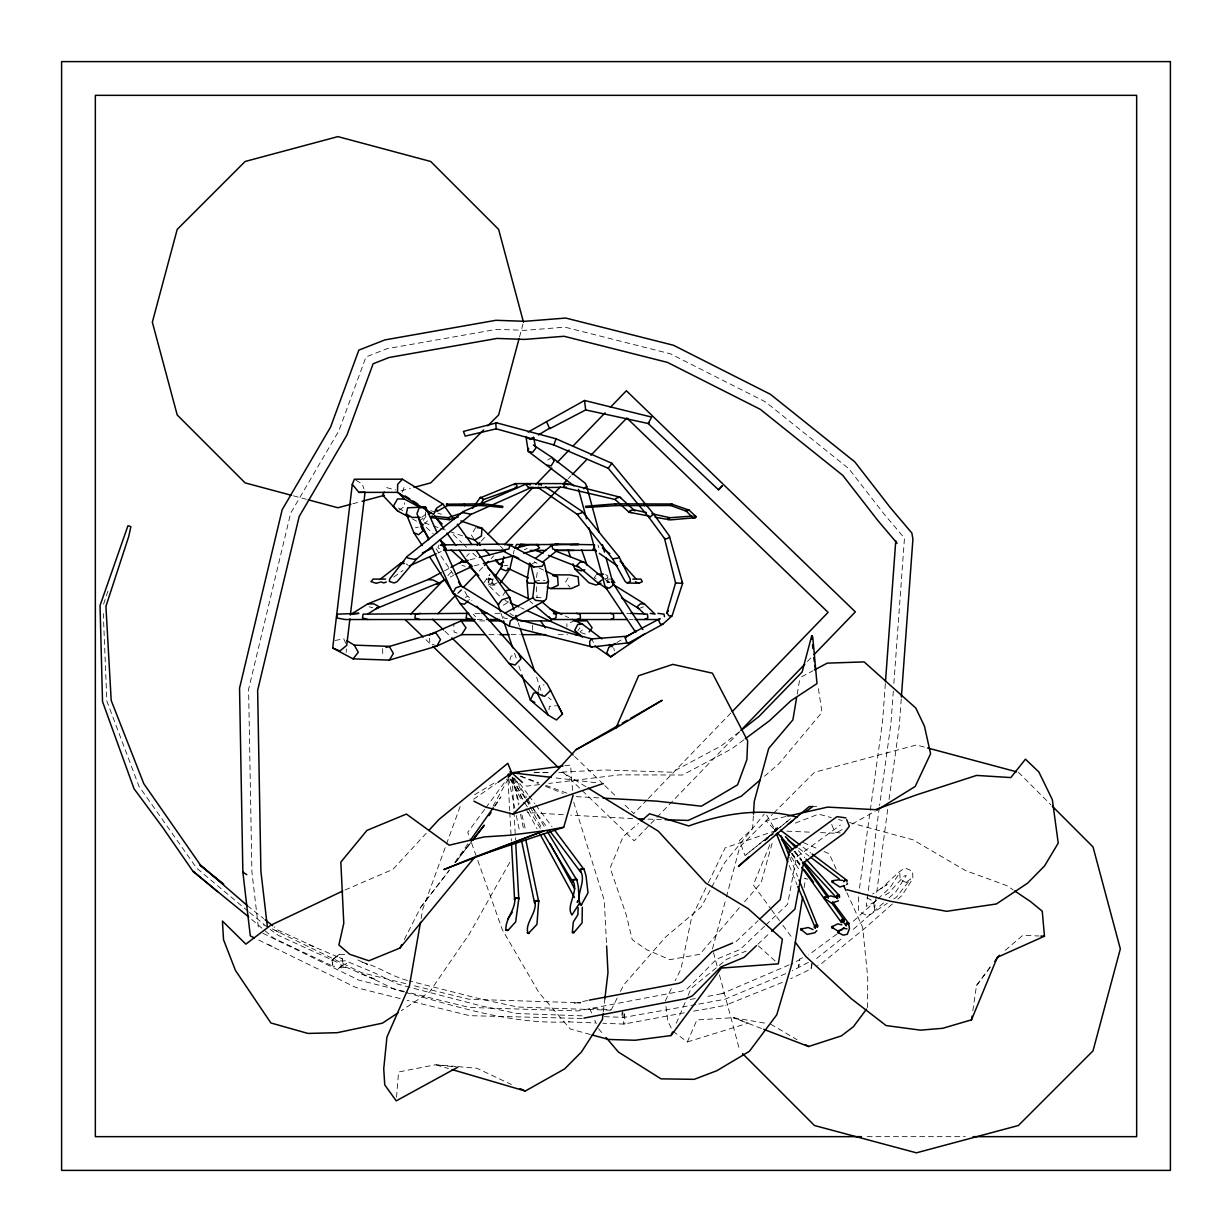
<?xml version="1.0" encoding="UTF-8"?>
<svg xmlns="http://www.w3.org/2000/svg" width="1232" height="1232" viewBox="0 0 1232 1232"><rect width="100%" height="100%" fill="white"/><g stroke="black" fill="none" stroke-linecap="round" stroke-linejoin="round"><path stroke-width="0.75" stroke-dasharray="5 3.75" d="M867.59 1007.714L867.728 977.207L862.662 927.373L845.937 890.582M622.884 1012.535L622.807 1017.57L621.482 1017.509L622.437 1010.856M858.427 896.834L858.658 911.449L866.758 915.468L871.286 913.928L887.317 903.272M753.368 815.861L752.583 828.582L739.508 840.486L745.006 855.624L790.42 818.803L746.469 854.438M885.346 683.591L882.559 721.644L858.796 893.092M893.308 691.121L890.936 723.631L879.571 805.543M893.862 683.467L904.473 538.122L884.099 514.083L848.817 468.653L765.334 401.801L670.439 353.815L564.918 327.158L524.786 330.345L496.465 329.36L386.956 348.702L365.981 356.957L338.815 430.938L290.66 513.174L248.602 689.273L251.882 871.748L258.612 929.452M901.239 698.975L899.298 725.617L888.996 799.922M396.535 1097.25L398.583 1071.994L435.574 1064.756L456.179 1066.481M346.115 652.436L346.423 649.048M548.979 709.894L549.38 706.336L556.34 705.736M603.31 1011.949L604.866 998.813M879.309 807.453L866.235 906.413L876.768 900.715M887.671 809.439L874.335 910.433L873.811 901.377L865.711 897.343M972.818 1010.794L976.514 985.492L991.822 964.733M536.474 577.5L537.645 569.908M812.134 963.409L811.272 968.829L790.605 978.747M804.111 887.579L805.62 878.216M811.026 968.506L812.211 961.33M797.196 694.201L799.968 677.708M421.128 918.579L422.745 909.247L460.383 805.913M538.199 690.644L539.185 686.07L544.02 684.838M776.376 828.736L774.943 830.137L776.006 831.138L774.759 830.091L775.837 828.243L777.746 828.135L777.484 829.506L764.656 840.732L767.782 838.515M513.313 553.953L514.16 550.227M577.177 902.502L577.392 900.315L577.177 902.502L575.359 899.16M519.504 337.029L522.984 324.047M712.496 948.902L725.91 898.852M726.403 896.988L739.816 846.938L772.387 814.367M772.125 843.273L761.114 882.836L744.19 902.178M509.971 659.767L511.034 656.209L515.5 654.592M103.58 604.157L108.955 588.003M402.263 492.199L405.251 484.068M769.861 844.675L753.291 884.899L770.354 908.184M676.26 1023.315L687.456 997.058M688.195 995.317L691.183 988.31L726.911 959.174L746.161 951.058M665.958 1006.421L667.806 1020.958L672.61 1031.03L687.348 1041.949L696.912 1019.927L733.302 1017.678L766.889 1023.484M492.831 580.318L491.722 582.751L496.203 585.015L488.303 585.015L500.608 597.027M439.1 544.975L437.837 547.716L442.334 550.319M483.837 582.751L490.043 574.189M497.235 582.782L492.723 585.015L488.288 582.721L488.288 577.854L489.458 575.406M705.936 887.764L691.552 917.671L680.988 968.953L675.198 980.749M708.338 882.79L725.171 847.847L775.621 830.691L765.38 812.735M488.288 582.721L490.043 579.086M665.265 1000.969L671.887 987.479M617.155 998.059L611.365 1009.67L589.558 1008.284L591.807 1013.397M620.466 991.437L623.777 984.815L665.773 936.89L701.439 906.737L724.601 862.77L764.179 814.198M404.312 939.523L420.805 907.183L449.418 870.069M493 806.159L507.938 779.44M509.74 862.338L469.33 934.01L429.583 991.991L401.278 1010.687M568.106 577.808L565.503 582.197L569.985 587.31M475.737 527.496L471.24 534.842L473.858 538.769M494.987 806.221L500.962 796.811L493.293 807.73M502.995 595.287L505.967 590.713M423.223 520.412L426.98 514.73M595.888 575.436L594.194 577.885L597.659 579.009M454.916 862.277L468.068 843.566M577.993 630.522L579.979 627.781M484.653 809.378L467.775 832.262L470.978 841.287M485.793 807.853L507.168 778.87M976.514 985.492L990.266 967.351M455.147 862.631L471.194 841.81M420.805 907.183L449.018 870.747M457.241 860.121L471.348 841.903M455.239 862.585L471.502 841.656M739.369 907.707L699.853 954.276L669.885 959.682L646.754 949.764L632.232 939.662L626.21 914.745L610.133 867.99L623.099 836.697L638.438 823.423M426.241 833.263L392.946 869.315L342.758 890.998M447.894 575.59L451.898 571.448M466.543 556.279L469.207 553.522M481.204 541.11L486.532 535.581M457.827 593.054L461.831 588.927M479.125 571.017L483.113 566.874M491.106 558.604L493.77 555.848M568.306 478.663L570.955 475.906M647.077 799.784L633.772 813.567L622.745 802.925M648.402 798.413L730.93 712.958M739.462 731.87L634.249 840.84L561.145 770.231M807.407 661.522L811.395 657.38M773.742 813.012L814.46 772.295L916.423 744.975L925.694 747.47M424.794 523.508L427.504 520.89M736.058 941.633L758.157 920.612M764.518 926.279L740.093 949.502L716.439 959.312L687.287 988.803L682.543 990.944L578.085 1010.918L469.3 1007.453L406.252 991.945M765.873 924.986L787.587 904.334L796.411 857.149L840.393 825.04M757.849 944.328L770.2 932.578M876.568 900.207L851.682 922.691M877.939 898.929L890.197 887.502L899.76 872.595L900.145 879.787L906.721 882.713L905.12 883.067L910.679 878.94L896.511 897.127L893.369 899.283M883.483 902.933L852.144 930.345M889.088 897.835L896.111 891.46L906.336 875.521L904.226 875.983L888.703 892.969L883.098 896.449M457.919 593.408L461.831 589.959M892.307 904.026L865.942 927.357L821.498 963.547L817.617 965.38M897.851 899.114L902.024 895.433L912.912 878.447L912.527 871.255L905.951 868.329L903.333 868.899L897.774 873.026L880.895 888.811L887.179 884.468L872.656 893.97M764.487 776.206L778.947 763.748L821.975 712.358L818.017 686.008M1005.281 950.288L1022.822 935.35L1039.053 935.997M344.637 954.43L339.308 954.292L332.009 960.267L332.886 965.98L338.584 968.444L346.639 963.301M339.308 954.292L331.947 960.082L332.963 966.211L273.596 938.106L263.371 929.405M421.775 517.363L427.057 513.128M816.585 958.496L843.258 937.383M739.215 731.885L721.151 745.945L671.917 772.202L604.943 769.985L558.358 772.248M580.026 631.862L582.443 629.983M836.867 934.072L808.669 954.862M764.656 840.732L773.557 833.91M331.947 960.082L336.659 956.525L342.28 958.758L343.235 964.718L338.477 968.106L346.639 967.243L340.633 964.902L375.175 979.363L369.8 977.269L394.856 989.435L403.865 991.976M743.743 739.893L731.669 748.871L682.497 775.02L619.45 774.851L548.856 783.444M393.778 577.084L403.018 570.447M473.689 799.214L496.481 783.352M399.06 510.156L404.527 506.552L404.466 502.81M418.911 520.967L425.487 516.839L425.471 512.035M507.538 602.571L503.241 605.251L498.113 604.589M616.862 642.55L623.346 638.653M547.701 459.983L551.982 457.426M474.582 794.717L495.541 782.305M842.149 829.583L835.527 833.263L820.558 832.616M852.082 824.054L875.213 811.149M444.444 570.863L449.341 568.26M450.234 577.069L453.576 575.298M801.57 676.845L812.812 670.855M488.303 585.015L492.8 582.767L491.121 579.117L485.593 579.102L495.31 579.117M802.556 957.741L799.506 959.189L798.675 966.827L799.814 959.605L790.713 964.194M808.408 962.361L792.315 970.754M437.93 552.999L441.302 551.474M524.231 549.749L527.25 548.379M782.335 982.397L725.355 1005.327M789.065 964.933L721.86 993.7L724.431 993.192L704.35 996.996M785.693 973.665L724.893 999.26L697.635 1004.296M640.424 608.007L643.504 606.791M465.188 597.381L468.083 596.257L471.856 600.554M795.318 823.099L818.572 814.121L831.292 817.571M532.301 563.594L535.535 562.362M604.542 578.994L607.946 577.854L605.235 574.189L607.992 576.16M574.99 620.897L566.905 623.531L566.905 626.934M687.348 1041.949L748.363 1023.068L733.302 1017.678L761.977 1028.658M352.752 503.78L360.175 501.794M401.001 490.86L410.287 488.365M470.039 559.805L477.462 557.911M474.089 565.888L481.435 564.025M693.601 1011.133L710.048 1008.284M786.001 816.523L766.104 821.02L775.621 830.691L774.759 830.091L775.652 828.089L777.531 827.889L777.808 829.767M777.777 828.181L774.759 830.091L776.098 831.138M587.541 1000.492L573.989 1003.372L580.826 1002.802L468.961 999.229L412.72 985.415M415.477 527.758L418.31 527.173M606.883 582.721L610.287 582.028M534.719 581.304L541.464 579.964L544.975 580.534M709.771 1008.346L727.927 1004.835M335.073 640.486L343.743 638.838L346.731 645.352M684.253 1012.812L623.854 1024.085L602.864 1023.253M690.305 999.429L695.572 998.521M695.772 1004.619L623.946 1017.386L604.404 1016.662M405.667 992.484C458.889 1007.114 512.435 1024.639 568.352 1021.882L569.415 1021.713M777.823 828.243L774.759 830.091L775.729 830.83M564.841 765.78L570.539 765.041L572.988 795.595M536.089 597.304L542.896 597.967M539.57 784.568L526.557 786.139L523.846 783.706M582.197 1018.479L469.638 1015.676L407.176 1000.307M812.935 806.467L816.708 806.298M534.087 772.51L550.889 772.325M534.288 772.587L551.258 772.464M558.789 772.402L562.562 772.372L586.494 787.079M612.104 579.102L605.297 579.117L607.946 582.721L607.946 577.854M480.018 613.351L472.549 613.351L475.521 616.678M494.956 613.351L500.546 613.351M626.903 613.351L630.63 613.351M477.169 619.527L484.684 619.527M629.398 619.527L633.125 619.527M479.725 620.897L485.3 620.897M488.965 634.649L498.144 634.649M511.003 634.649L520.227 634.649M558.188 634.649L567.521 634.649M867.189 1136.659L965.349 1136.659M504.227 565.596L507.877 565.627M632.678 818.633L570.724 815.153M647.986 819.126L661.384 819.557M610.964 1010.24L517.748 1007.021L482.744 999.537L409.224 980.903M582.105 1015.846L516.809 1013.52L482.051 1006.113L411.765 987.833M568.352 1021.882L595.195 1022.945M786.863 831.169L811.195 832.216M576.253 796.627L599.276 797.92M563.24 814.691L527.666 812.489L524.878 805.574M458.058 1066.65L476.784 1068.221L511.419 1084.514M452.283 1066.558L435.574 1064.756L448.386 1068.514M595.795 782.674L553.214 777.623M840.193 832.94L834.819 832.17L831.415 823.777M507.476 618.741L503.934 617.956L503.472 615.415M405.728 983.66L361.577 972.649L271.764 928.697M404.435 991.483L358.758 980.102L260.476 932.1M400.138 998.567L355.956 987.54L257.442 939.446M369.153 606.791L372.711 607.699M407.376 980.426C391.514 976.375 377.916 966.181 361.885 962.192L367.721 964.471L356.233 959.235M386.632 487.61L395.749 490.013M293.37 495.818L306.368 499.299M804.142 878.2L807.73 879.171M409.963 987.356L397.412 983.998L374.636 972.926L345.638 960.837L340.371 960.914L337.63 962.485L278.54 935.473L270.147 929.39M838.561 819.557L842.195 820.543M849.464 822.529L913.02 839.808L965.565 870.608L1006.76 885.592L1013.12 889.874M590.328 1034.48L570.231 1029.013L538.954 992.638L502.302 929.636L477.369 859.335M461.877 565.349L465.219 566.32M580.657 632.555L587.125 634.649M430.769 510.649L436.066 512.466M437.837 513.082L441.379 514.283M424.316 522.815L431.523 525.279M433.325 525.895L438.731 527.743M440.517 528.359L447.724 530.838M449.526 531.454L463.94 536.382M457.087 633.079L454.069 632.031L453.776 623.531M520.643 776.083L538.584 782.705M545.761 785.354L567.274 793.316M308.862 944.682L342.28 958.758L343.235 964.718M374.62 979.163L357.865 972.649M520.551 776.329L538.307 783.444M545.422 786.293L563.178 793.408M313.929 946.638L278.463 930.345L274.028 926.834M436.883 646.107L429.922 643.196L429.506 638.207M803.279 842.58L817.093 848.54M824.008 851.512L829.198 853.745L836.805 870.485M505.074 600.508L508.523 602.078M520.612 607.622L524.062 609.209M565.242 616.031L568.707 617.679M539.015 567.937L544.082 570.339M488.288 577.854L492.723 580.133M275.075 930.283L279.017 932.347M263.494 924.755L267.375 926.787M268.191 944.374L272.118 946.453M412.166 518.795L417.001 521.382M534.303 561.746L537.106 563.394M770.631 1024.131L797.027 1039.7M355.956 480.172L362.27 484.068L363.948 488.95M605.174 579.564L610.071 582.597M398.537 508.061L403.249 511.034M509.879 613.351L513.482 615.846M405.99 563.763L408.115 565.257M803.095 847.216L810.61 852.898M798.659 848.186L809.178 856.132M247.386 905.689L263.663 918.61M248.094 911.264L196.75 868.252L138.908 786.185L106.861 701.039L103.303 613.567M249.557 912.465L264.264 924.554M548.425 697.497L551.197 699.807M251.682 919.457L261.908 928.158M529.899 601.185L532.748 603.618M758.404 945.899L775.467 961.283M426.21 527.342L433.14 533.641M453.314 534.58L461.661 542.542M463.063 543.866L467.236 547.855M472.795 553.153L476.969 557.141M444.952 631.231L450.465 636.544M574.497 756.34L603.449 784.291M604.82 785.616L615.846 796.257M425.964 639.701L431.477 645.029M500.377 546.253L502.995 548.825M1018.387 772.295L1050.942 804.866M798.274 850.619L804.696 857.641M794.009 851.173L801.709 859.613M598.521 1028.72L603.511 1034.557M519.735 783.537L527.804 794.317M528.944 795.841L534.703 803.541M535.858 805.081L551.982 826.626M511.419 779.656L525.232 798.136M526.387 799.676L530.992 805.82M532.147 807.36L547.116 827.365M794.917 851.189L801.77 860.398M791.899 853.114L801.031 865.388M771.494 909.74L779.456 920.597M782.859 925.247L793.085 939.2M794.655 851.574L801.385 860.906M791.591 853.422L800.569 865.865M792.022 854.146L799.676 865.08M436.082 548.748L453.145 574.097M464.88 591.514L469.377 599.799M516.716 781.042L526.572 797.289M527.558 798.921L531.516 805.42M532.501 807.052L545.329 828.181M510.895 779.871L523.723 801M524.709 802.633L527.666 807.514M528.651 809.131L540.494 828.643M791.36 856.902L799.229 870.008M514.668 778.424L525.587 798.49M526.495 800.169L529.221 805.189M530.13 806.852L541.957 828.597M509.863 778.716L521.69 800.461M528.051 812.181L537.152 828.905M594.794 1020.204L596.288 1023.607M591.853 638.9L593.362 642.38M789.727 857.087L797.566 876.476M789.204 865.418L797.042 884.822M513.759 777.946L524.185 803.849M471.61 843.088L476.722 857.534M518.256 622.791L519.488 626.41M536.628 677.2L542.758 696.311M501.147 613.598L502.979 619.018M514.545 653.268L516.377 658.689M518.811 665.896L521.244 673.119M573.727 802.325L604.296 900.438L606.529 944.082M598.044 544.975L598.86 547.716M713.482 952.613L717.455 967.443M719.442 974.851L739.816 1050.865M513.005 778.239L519.196 803.788M521.86 814.737L525.386 829.336M512.712 777.115L518.533 804.973M520.474 814.275L523.97 830.984M508.554 778.362L514.745 808.084M516.3 815.507L519.796 832.231M613.798 647.94L614.368 650.881M624.578 1013.951L625.009 1023.9L623.531 1023.854L624.27 1013.936M536.305 586.771L537.167 597.72M512.112 777.269L513.883 809.609M513.99 811.503L515.561 840.039M508.031 780.102L509.694 810.533M509.802 812.442L511.372 840.979M382.69 648.602L382.736 657.103M532.671 625.225L532.671 630.322"/><path stroke-width="1.5" d="M582.32 907.199L582.074 922.891L573.573 932.978L572.295 932.732L573.296 922.06L577.885 914.729L578.131 907.63M442.858 503.98L436.59 508.185L433.633 514.452L397.551 492.369L397.643 484.33L402.402 479.202L442.858 503.98L453.992 519.55M534.673 900.453C538.261 912.342 523.754 923.538 528.251 933.61L536.936 924.431L538.723 900.823L534.58 900.854M572.972 879.679L572.649 880.403C579.579 891.629 565.288 905.72 571.971 914.976L579.394 903.41L578.316 886.578L576.745 879.463L572.972 879.679L573.065 882.281L543.451 833.51M753.491 814.044L754.277 801.339L768.691 748.455L792.884 719.873L796.58 697.866M400.492 565.272L400.616 563.301L403.973 561.715M843.935 919.673L843.797 921.459L843.935 919.673L842.026 919.365L840.732 920.951L841.903 922.599L840.732 920.951M885.485 681.696L895.756 540.925M901.377 697.081L912.912 539.139L911.849 533.025L890.305 507.615L854.869 461.954L770.447 394.317L673.457 345.253L565.75 318.056L524.77 321.306L495.926 320.289L384.831 339.924L358.835 350.134L330.576 427.073L282.159 509.755L239.547 688.18L242.858 872.056L250.296 935.843L254.177 937.875M528.574 448.402L528.266 451.405L573.989 485.87M843.304 922.167L846.446 925.833L845.583 925.232L846.63 922.691L848.494 922.937L848.324 924.647L848.602 923.322L832.616 901.839M483.314 505.597L483.498 503.857L502.841 506.306L502.61 507.476L483.314 505.597L447.462 505.536L446.323 504.181L483.498 503.857M542.65 602.417L556.34 614.137L555.894 617.956L551.305 619.527L535.597 606.067M603.079 1013.828L602.417 1019.449L581.473 1051.943L564.626 1068.929L525.263 1091.044L452.052 1069.576M604.866 998.813L607.977 972.541L606.621 945.976M485.3 634.649L461.615 634.649L436.883 646.107L389.343 660.106L353.076 658.858L332.702 648.017L352.29 484.33L354.369 479.202L402.402 479.202M349.903 618.88L346.731 645.352L339.909 651.004L332.702 648.017M350.35 615.091L365.057 492.199L358.897 492.369L352.29 484.33M440.871 544.914L503.303 544.113L509.894 545.16L544.236 563.039L548.502 581.088L546.346 599.045L543.943 601.185L535.55 600.369L532.763 597.72L534.719 581.304L530.684 564.21M514.745 897.497C516.054 909.863 505.289 917.932 505.89 930.068L507.954 930.453L515.669 921.844L518.888 898.251L514.837 897.989M432.401 515.962L430.969 516.685L431.431 517.671L449.172 519.704L449.341 518.364L447.971 517.717L434.126 516.162M795.348 942.295L805.574 956.232L851.451 998.829L886.116 1025.563L920.489 1030.152L942.68 1028.304L971.494 1019.834L972.017 1016.215M817.586 925.54L817.309 927.357L817.586 925.54L815.723 924.893L814.152 927.142L815.23 928.143M528.328 599.045L526.926 581.088L529.698 563.039L531.069 566.289M802.617 896.958L791.729 964.363L776.761 1014.814L749.364 1051.343L716.901 1070.685L694.217 1079.34L661.014 1078.847L618.449 1052.066L606.005 1037.467M466.712 614.137L466.081 617.956L471.533 619.527M420.482 922.306L409.44 985.754L386.925 1037.128L383.737 1068.775L384.738 1084.853L396.227 1100.854L457.842 1067.158M662.724 624.301L628.813 642.811L592.115 646.954L509.309 626.118L510.31 620.913L513.667 618.479L591.853 638.9L626.795 636.22L660.075 618.556L658.689 620.451L660.337 624.008L662.724 624.301L672.087 615.815L682.605 583.352L669.299 535.858L653.73 514.144L611.888 463.294L556.063 438.792L496.665 422.838L463.417 431.416L465.219 436.128L496.219 428.828L553.799 444.937L608.238 468.252L649.218 517.702L664.541 538.538L675.583 582.967L666.82 612.858L669.053 615.908L672.087 615.815M422.268 545.607L413.89 532.763L406.314 513.975L407.623 507.8L425.502 506.968L437.144 532.701M503.826 556.648L501.039 568.784L505.674 570.816L509.894 568.861L512.882 555.817M553.799 444.937L556.063 438.792M508.046 775.375L508.4 773.927M509.894 545.16L508.908 548.979L501.701 550.319L444.167 550.319M745.252 738.769L769.384 720.828L790.944 700.715L816.985 683.606L812.766 637.144L811.765 635.635L802.124 672.01L758.789 716.639L742.234 729.529M519.011 338.892L498.621 414.968L487.749 425.841M563.702 827.273L543.974 830.845L476.753 856.255L563.702 827.273L572.988 795.595M611.888 463.294L608.238 468.252M580.303 869.299L579.979 870.177C587.664 881.096 573.912 896.157 581.181 905.12L588.003 892.861L586.032 875.89L584.03 869.022L580.303 869.299L580.518 871.994L549.426 830.445M530.222 484.869L527.05 483.591L526.387 485.362L529.159 487.733L566.504 487.256M505.89 930.068L507.954 930.453M545.653 486.825L582.336 511.573L581.843 512.835L577.146 514.283L537.968 487.425L539.508 487.733L528.205 487.641M596.334 551.274L593.3 549.164L594.609 545.868M672.503 504.181L670.762 505.536L615.584 505.597L585.924 507.476L585.554 506.306L615.322 503.857L671.378 504.011L689.088 510.125L696.126 516.685L695.418 517.671L670.393 519.889L655.101 517.224M971.494 1019.834L997.289 957.326L1044.459 936.212L1042.257 911.203L1030.583 901.608L1014.706 890.936M592.161 1034.988L608.608 1039.454L635.081 1040.255L671.024 1035.558L672.518 1032.062M473.858 801.139L485.593 807.099L513.051 814.136L558.312 769.138L575.929 749.749L615.969 727.958L638.653 675.706L672.764 664.387L712.389 673.165L747.67 740.879L746.885 759.636L737.568 784.846L701.316 806.205L656.764 801.139L603.11 798.136M842.673 880.464L838.468 879.848L832.262 880.772L831.831 881.773L839.793 886.994L844.551 885.592M844.659 879.956C841.733 885.731 847.046 875.736 846.985 882.05M399.969 948.039L474.982 856.918L443.843 869.576L543.974 830.845L509.909 835.25L484.145 836.928L449.233 845.198L406.421 814.059L366.982 830.368L340.833 862.123L343.79 923.276L338.892 945.006L349.78 954.307L368.876 960.775L399.969 948.039L401.709 944.636M437.375 511.203L436.667 509.74L435.558 510.125L437.375 511.203L447.462 505.536L447.062 504.011M582.336 511.573L619.034 556.787L618.372 558.034L612.597 558.82L577.146 514.283M384.184 492.092L382.551 495.079L397.69 511.049L408.947 517.07M436.883 646.107L440.502 639.577L435.774 632.632L385.97 647.478M518.58 547.994L520.551 544.421L539.354 544.652M514.745 547.994L516.747 544.421L522.183 544.652M509.802 776.098L511.68 772.772L507.815 763.316L439.039 819.388L428.798 830.491M433.741 516.531L431.431 517.671M834.942 897.096L830.845 895.91L823.885 897.835L831.446 903.148L838.468 900.838M837.606 898.605L836.266 897.004L837.344 895.14L839.3 895.371L839.454 897.389L839.3 895.371M837.344 895.14L836.359 897.558L804.28 862.415M389.343 660.106L393.362 653.468L389.266 646.353L354.292 645.137L346.762 640.64M512.25 912.219L507.815 918.98M489.012 815.63L491.014 812.489M461.615 634.649L465.989 627.781L461.138 620.897L429.244 634.88L435.774 632.632M544.236 563.039L542.126 566.289L533.749 567.013L501.701 550.319M479.926 498.005L515.192 483.591L566.566 483.591L619.927 497.143L634.927 510.926M495.387 576.099L502.41 565.565M500.623 582.767L509.894 568.861M626.795 636.22L625.409 638.222L626.657 642.288L628.813 642.811M470.254 840.455L493.293 807.73M479.602 505.166L483.622 499.499L516.916 487.549L516.886 485.285L515.192 483.591L514.16 484.807M472.518 508.369L480.495 497.143L483.622 499.499M589.127 631.908L592.115 627.781L587.125 620.897L574.99 620.897M550.473 427.673L538.43 434.927M508.292 777.346L511.68 772.772L562.947 766.027M671.024 1035.558L721.305 968.075L778.316 963.84L782.366 939.215L748.117 908.631L705.967 883.175L658.273 831.138L588.095 788.064M866.496 1009.177L853.36 1026.749L841.364 1035.896L808.577 1046.507L763.763 1029.336M994.855 961.314L999.429 955.262M527.05 483.591L463.247 511.573L406.791 556.787L389.635 579.055L389.404 581.442L394.132 582.982L397.274 581.566L416.709 558.82L471.24 514.283L531.531 487.425L529.159 487.733M472.518 840.393L484.284 825.209L472.657 840.162M353.076 658.858L358.312 652.252L354.292 645.137M841.764 924.816L837.637 923.877L831.492 927.126L837.514 930.791L841.656 929.898L843.951 927.588M831.677 902.902L844.012 920.011L840.948 921.859L801.678 867.42M500.546 611.796L498.113 604.589L502.086 599.738L509.678 597.397L513.975 610.086M718.487 489.782L722.183 485.916L718.487 489.782L648.186 423.5L585.677 409.933L549.703 428.721L546.546 421.683L584.538 400.492L651.666 417.094L648.186 423.5L649.079 422.93M666.82 612.858L668.468 610.887M846.985 928.805L843.258 928.389L837.591 932.224L843.088 935.15L847.308 934.287L849.479 928.497L848.494 922.937M591.853 638.9L589.681 641.318L589.835 646.307L592.115 646.954M568.137 484.807L566.566 483.591L563.948 485.285L563.917 487.549L615.138 499.499L616.431 498.067L619.927 497.143L620.805 498.005M816.801 930.637L814.891 932.732L807.206 934.426L800.6 929.174L808.238 927.496L813.089 929.575M410.61 614.214L443.905 579.718M459.89 563.178L462.554 560.406M477.2 545.237L479.864 542.48M487.857 534.211L533.148 487.302M535.812 484.546L551.797 468.006M557.126 462.477L569.107 450.065M573.111 445.938L605.081 412.828M610.394 407.315L626.38 390.76L855.347 611.873L814.059 654.623M437.868 613.736L455.162 595.811M463.155 587.541L476.461 573.773M484.453 565.503L488.442 561.361M504.412 544.821L560.314 486.933M562.978 484.176L566.966 480.049M572.295 474.536L586.94 459.367M590.929 455.239L626.857 418.018L828.089 612.35L732.255 711.572M740.802 730.484L804.742 664.279M483.683 429.922L430.692 482.898L413.998 487.379M476.892 606.283L518.472 653.499L547.239 684.006L550.565 690.367L544.575 696.357L537.537 693.693L508.908 663.324L460.013 603.418L429.614 556.849M550.565 690.367L562.454 714.006L556.433 719.965L548.363 715.222L530.376 700.161L521.86 674.92M510.233 775.051L511.942 773.403L510.356 772.125M759.528 919.303L780.256 899.606L789.25 851.512L836.99 816.631L845.968 817.894M756.479 945.622L744.128 957.372L720.889 967.012L692.492 995.749L686.147 998.613L583.937 1018.109M771.586 931.269L794.917 909.077L803.572 862.8L843.781 833.433L849.356 826.302L846.646 819.573M748.794 856.887L738.415 866.419L809.131 806.637L812.935 806.467L805.143 811.996M468.129 600.893L464.387 604.219L460.013 603.418M583.86 488.796L586.678 486.317L585.339 483.329L551.982 457.426L533.333 445.029M641.225 821.005L649.587 813.751L688.75 825.964C722.722 813.659 762.223 807.006 797.458 817.324M760.159 779.948L741.371 796.149L688.164 820.435L665.218 819.696M644.629 614.214L636.929 606.822L640.347 603.896L644.413 603.88L655.085 614.137L650.188 613.351M418.048 516.809L423.053 530.853L418.572 534.673L413.89 532.763M548.502 581.088L546.099 583.121L537.599 583.26L534.719 581.304M601.832 580.026L598.305 582.875L607.345 589.065M535.658 558.281L552.028 545.16L556.31 544.113L594.579 544.76M542.465 562.239L557.341 550.319L595.934 550.319L593.3 549.164M846.492 884.53L847.585 883.652M671.378 504.011L670.762 505.536L686.286 511.203L692.784 517.579L695.418 517.671M606.005 557.634L613.428 585.061L609.224 588.188L605.174 586.725L589.05 527.912M367.767 603.88L374.02 603.896L379.271 606.822L376.253 608.608L438.684 582.875L433.264 580.026L428.135 579.564L367.767 603.88L351.336 614.137L358.882 613.351L337.583 614.137L336.567 617.956L345.299 619.527L475.29 619.527M644.875 633.679L610.641 656.933L594.902 645.891M614.953 653.822L610.641 656.933L606.806 652.975L608.762 647.416L615.245 643.52M788.018 824.146L792.684 820.835M498.005 782.289L511.68 772.772L519.211 772.71M533.61 437.114L535.735 448.356L532.609 452.298L528.266 451.405L525.972 436.821L530.376 439.362L532.532 437.853M832.416 882.512L833.14 880.895L832.262 880.772M398.136 1012.766L382.413 1023.161L337.291 1032.693L307.954 1033.432L270.871 1022.96L235.451 970.431L223.531 939.708L222.422 921.043L245.83 944.143L270.794 925.217L342.758 890.998M368.229 613.721L379.271 606.822M538.815 484.869L540.879 483.591L541.295 485.362M465.742 536.998L474.736 540.078L481.404 535.982L482.02 528.205L460.814 520.936M580.503 870.008L582.798 868.591L584.23 869.715L554.292 829.706M624.978 637.668L636.313 630.861M615.969 727.958L662.123 700.3L630.63 718.364M575.929 749.749L619.018 725.017M622.329 723.122L627.304 720.273M528.143 432.062L546.546 421.683M669.684 537.137L666.743 538.784L664.541 538.538M504.889 613.228L532.763 597.72M512.651 618.603L543.943 601.185M876.861 810.225L915.222 786.447L930.591 753.722L924.431 726.141L915.792 708.03L864.125 661.907L827.242 663.139L814.414 669.992M530.376 439.362L533.595 437.576M573.126 880.403L575.498 879.109L576.899 880.187L547.301 831.431M428.135 579.564L441.179 572.603M450.974 567.382L460.768 562.162L468.175 560.283M436.913 584.168L445.245 579.733M455.239 574.405L472.256 566.366M610.718 619.527L613.767 617.956L613.413 614.137L610.148 613.351M612.597 558.82L625.225 581.566L627.273 582.982L630.337 581.442L630.199 579.055L619.034 556.787M627.273 582.982L638.931 583.29L642.319 581.627L640.886 579.055L636.605 579.132M824.393 898.652L825.271 897.158L824.424 896.896M503.626 562.085L499.253 564.179L495.156 560.16M422.376 552.952L432.417 548.163M409.178 566.012L436.236 553.769M547.193 586.956L550.627 588.588L558.173 585.215L557.588 576.761L545.761 571.14M644.321 619.527L647.847 617.956L647.447 614.137L630.63 613.351M576.961 619.527L580.503 617.956L580.087 614.137L576.299 613.351M732.609 943.05L711.988 951.597L682.066 981.873L678.94 983.29L589.235 1000.138M513.667 618.479L461.23 585.878L455.655 587.972L452.806 593.331L509.309 626.118M386.34 581.997L383.83 582.921L380.888 581.92M428.336 514.268L431.061 513.328L426.056 510.664M649.218 517.702L653.73 514.144M513.051 814.136L603.218 783.521M447.971 517.717L464.279 512.219M600.939 583.321L595.78 585.015L588.973 582.767L574.713 568.861L572.911 563.732M692.091 516.1L669.977 517.717L667.883 518.364L668.129 519.704M496.665 422.838L495.757 423.115L496.219 428.828M449.172 519.704L458.242 517.04M584.769 569.8L581.211 570.816L574.713 568.861M443.674 549.934L446.384 549.164L444.382 545.868L440.871 545.283M379.81 582.259L376.191 583.29L370.986 581.627L373.188 579.055L379.764 579.132M350.904 504.273L337.907 507.753L308.216 499.807M362.039 501.301L384.307 495.326M479.31 557.434L505.274 550.812M514.545 548.44L529.375 544.652L558.312 544.421L550.057 544.652M483.267 563.548L512.635 556.048M523.662 553.245L534.673 550.427L539.57 547.994L536.305 544.421M831.954 928.035L833.017 926.741L832.139 926.325M505.967 590.713L509.771 589.835L528.836 598.844M787.818 816.108L827.581 807.099L875.351 809.686L916.223 794.979L976.606 775.421L1010.825 777.577L1025.455 759.189L1038.869 771.987L1052.359 799.737L1058.226 843.119L1044.551 865.927L1027.642 883.128L996.442 903.965L946.684 911.295L890.089 901.208L847.154 889.735M838.083 933.132L839.161 931.869L838.268 931.438M846.923 923.677L848.602 923.322M538.369 692.276L533.625 693.139L530.376 700.161L534.811 702.348M416.709 558.82L413.937 559.297L407.807 558.034L406.791 556.787M420.466 613.351L415.446 614.137L414.907 617.956L419.588 619.527M537.075 901.085L538.723 900.823M517.394 898.467L518.888 898.251M800.877 930.145L802.032 929.005L801.308 928.466M844.813 880.372L846.692 880.172L812.119 854.038M471.24 514.283L464.017 512.835L463.247 511.573M579.625 904.611L581.735 904.827M837.421 895.695L839.331 895.587L805.974 859.043M601.894 638.915L582.567 624.224L577.793 624.408L574.713 630.276L582.32 637.052M555.801 544.652L578.778 544.421L570.431 544.652M632.848 579.132L636.128 579.055L620.112 561.145M596.735 574.204L603.541 574.189M358.897 492.369L397.551 492.369M420.143 517.363L411.981 517.363L406.314 513.975M530.268 550.427L545.745 550.427M554.97 550.427L574.035 550.427M460.768 562.162L466.774 562.162L471.61 565.334M553.337 574.882L569.831 574.882L578.131 576.761L578.917 585.215L571.109 588.588L550.627 588.588M468.822 613.351L363.086 614.137L362.47 617.956L367.891 619.527M481.881 613.351L487.487 613.351M553.892 613.351L623.192 613.351M486.563 619.527L499.73 619.527M627.519 619.527L551.305 619.527L548.918 616.678M634.988 619.527L659.012 619.527M461.138 620.897L474.151 620.897M488.965 620.897L501.824 620.897M520.227 620.897L551.12 620.897M499.992 634.649L509.155 634.649M522.075 634.649L545.822 634.649M574.99 634.649L580.195 634.649M861.414 1136.659L95.341 1136.659L95.341 95.341L1136.659 95.341L1136.659 1136.659L973.049 1136.659M603.757 578.393L583.953 562.162L580.041 562.162L576.915 565.334L599.46 584.168M385.554 579.132L380.503 579.055L400.616 563.301L404.204 563.609M421.067 507.984L404.404 499.083L397.474 498.945L393.331 506.352L397.69 511.049M534.026 583.26L528.482 583.121L526.926 581.088M638.422 818.818L644.167 819.003M1040.855 936.074L1044.459 936.212M507.245 544.421L512.681 544.652M520.551 544.421L525.91 544.652M815.584 925.74L817.54 925.863L798.998 880.002M632.016 512.45L629.028 512.25L615.138 499.499M527.096 932.516L529.052 933.302M477.308 527.681L482.02 528.205L499.068 544.96M657.95 613.351L664.033 614.137L664.464 616.693M551.382 777.361L511.68 772.772L510.248 771.648M547.177 465.188L551.151 465.85L554.107 461.061L551.982 457.426M515.222 487.256L516.916 487.549M553.476 613.613L556.34 614.137M649.51 516.146L629.028 512.25L630.091 510.602L633.741 509.786L646.43 512.558M651.851 513.744L669.977 517.717M687.364 509.74L689.088 510.125L686.286 511.203L685.639 510.402M552.829 575.637L557.588 576.761M675.583 582.967L682.605 583.352L681.85 582.228M291.522 495.326L245.122 482.898L177.208 414.968L152.337 322.183L177.208 229.398L245.122 161.484L337.907 136.613L430.692 161.484L498.621 229.398L523.477 322.183M927.542 747.963L1016.523 771.802M508.908 663.324L515.022 665.018L520.936 658.951L518.472 653.499M557.341 550.319L552.66 548.979L552.028 545.16M455.347 594.147L452.806 593.331L431.754 546.669M693.939 515.962L696.126 516.685M537.383 633.602L540.525 634.649M555.416 550.966L583.953 562.162M535.92 550.427L543.081 553.245M548.456 555.355L578.886 567.305M635.404 581.75L638.931 583.29M510.248 602.879L518.888 606.837M527.512 610.779L577.592 633.725M520.073 1088.595L525.263 1091.044M549.641 608.67L561.777 614.398M572.172 619.311L582.567 624.224M513.682 555.909L518.749 558.312M502.671 565.811L499.253 564.179L496.157 559.79M507.815 568.245L528.359 578.008M420.22 523.107L423.438 524.817M805.281 1044.551L808.577 1046.507M573.08 931.885L574.066 932.455M510.818 772.71L511.942 773.403L510.479 772.264M613.351 584.63L644.413 603.88M621.544 597.859L638.884 608.608L636.929 606.822M405.128 495.957L409.825 498.929M412.951 500.916L417.648 503.888M242.858 872.056L246.8 874.658M599.353 553.384L617.494 566.012M602.448 548.209L609.809 553.599M780.534 830.168L800.076 844.936M788.126 840.224L797.15 847.046M810.687 857.272L839.254 878.863M609.332 644.552L612.304 646.815M510.371 771.833L511.773 772.911L510.264 774.866L511.68 772.772L522.491 782.489M247.386 905.689L200.339 864.91L143.774 783.644L111.203 700.484L105.921 606.36L128.698 536.582L130.9 526.603L127.943 525.756L100.038 605.543L102.518 701.593L134.026 788.742L162.547 827.242L193.178 871.609L248.756 916.962M265.142 919.78L272.549 925.648M208.932 872.333L200.077 865.126L223.685 884.33L211.873 874.735M193.439 871.394L217.51 891.629M440.07 539.924L445.614 544.96M451.158 549.996L465.018 562.577M469.161 566.366L478.771 575.575M531.7 565.134L533.749 567.013M436.621 518.641L442.18 523.954M432.54 619.249L443.566 629.891M451.836 637.883L573.126 755M405.282 619.727L423.207 637.036M432.863 646.369L558.373 767.567M474.736 540.078L480.187 545.437M484.268 549.457L489.72 554.8M1052.313 806.221L1093.015 846.938L1120.335 948.902L1093.015 1050.865L1018.387 1125.509L916.423 1152.829L814.46 1125.509L742.526 1053.576M487.579 567.629L509.771 589.835M398.213 492.6L404.404 499.083M836.266 897.004L837.575 898.39M785.446 836.559L795.718 847.801M777.33 832.909L792.73 849.772M691.876 516.531L692.784 517.579M897.096 543.235L877.877 520.566L842.75 475.352L760.236 409.286L667.421 362.377L564.087 336.274L524.801 339.401L497.02 338.43L389.096 357.496L373.127 363.779L347.039 434.804L299.16 516.578L257.642 690.367L260.907 871.44L267.375 926.787M802.91 861.938L828.043 895.695M783.906 842.365L790.759 851.574M804.465 869.992L813.597 882.266M612.104 579.102L614.783 582.751M802.509 862.462L828.304 898.236M781.488 839.423L790.467 851.866M457.334 524.216L471.825 544.467M476.276 550.689L509.678 597.397L510.402 600.8M434.742 516.008L443.643 528.451M446.97 533.102L455.871 545.545M459.197 550.196L498.113 604.589M540.525 620.897L545.376 627.781M428.613 537.66L421.144 526.588L423.053 530.853M458.473 582.012L461.677 586.755M605.174 586.725L635.804 632.463M815.276 927.819L797.766 886.578M642.888 629.66L611.996 581.689L613.428 585.061M550.15 843.658L574.713 888.826M539.878 833.925L574.451 897.497M558.096 705.582L562.454 714.006M537.537 693.693L548.363 715.222M843.658 885.562L845.937 890.582M440.255 539.57L461.23 585.878M428.644 539.755L416.955 513.836L419.25 507.415L425.502 506.968L426.272 510.048M781.18 835.912L789.019 855.316M776.376 833.664L787.787 861.892M581.612 549.718L587.11 565.319M568.091 550.073L570.493 556.91M515.808 615.523L517.64 620.974M520.089 628.228L534.796 671.763M503.58 620.82L512.728 647.863M578.47 489.32L586.524 518.718M586.678 486.317L599.06 532.039M602.525 544.837L604.512 552.152M842.026 919.365L842.241 920.273M525.895 840.27L538.692 901.578L537.244 900.438L534.657 901.208L534.534 902.825L521.737 841.518M585.677 409.933L584.538 400.492M615.322 503.857L615.584 505.597M813.782 657.749L814.337 661.522M814.906 665.295L815.476 669.053M811.765 635.635L812.073 639.316M812.55 644.829L812.858 648.509M515.654 841.933L518.795 898.99L517.24 897.666L514.653 898.236L514.606 899.93L511.573 844.782M623.053 563.301L623.146 565.272M464.31 504.211L464.51 505.597L464.31 504.211M644.428 504.042L644.521 505.597L644.428 504.042M1170.4 61.6L61.6 61.6L61.6 1170.4L1170.4 1170.4L1170.4 61.6"/></g></svg>
